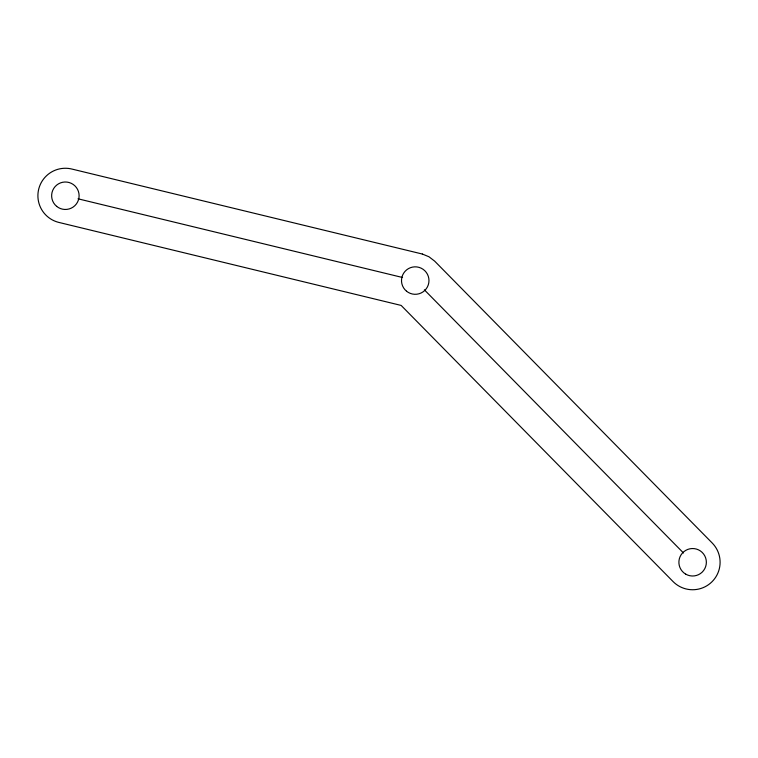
<?xml version="1.0" encoding="UTF-8"?>
<svg xmlns="http://www.w3.org/2000/svg" width="758" height="758" viewBox="0 0 758 758"><rect width="100%" height="100%" fill="white"/><g stroke="black" fill="none" stroke-linecap="round" stroke-linejoin="round"><path stroke-width="1.14" d="M78.036 198.804L402.574 277.504M424.376 289.85L683.489 552.989M422.348 254.034L72.484 169.195A27.477 27.477 0 0 0 38.838 188.619A27.477 27.477 0 0 0 58.262 222.274L401.153 305.427L673.047 581.547A27.477 27.477 0 0 0 711.904 581.85A27.477 27.477 0 0 0 712.198 542.993L434.666 261.14L428.971 256.772L422.348 254.034M56.66 206.356A13.739 13.739 0 0 0 78.927 197.961A13.739 13.739 0 0 0 60.536 182.877A13.739 13.739 0 0 0 56.66 206.356M406.525 291.195A13.739 13.739 0 0 0 428.791 282.8A13.739 13.739 0 0 0 410.391 267.716A13.739 13.739 0 0 0 406.525 291.195M685.753 574.166A13.739 13.739 0 0 0 706.361 562.265A13.739 13.739 0 0 0 685.753 550.374A13.739 13.739 0 0 0 685.753 574.166"/></g></svg>
